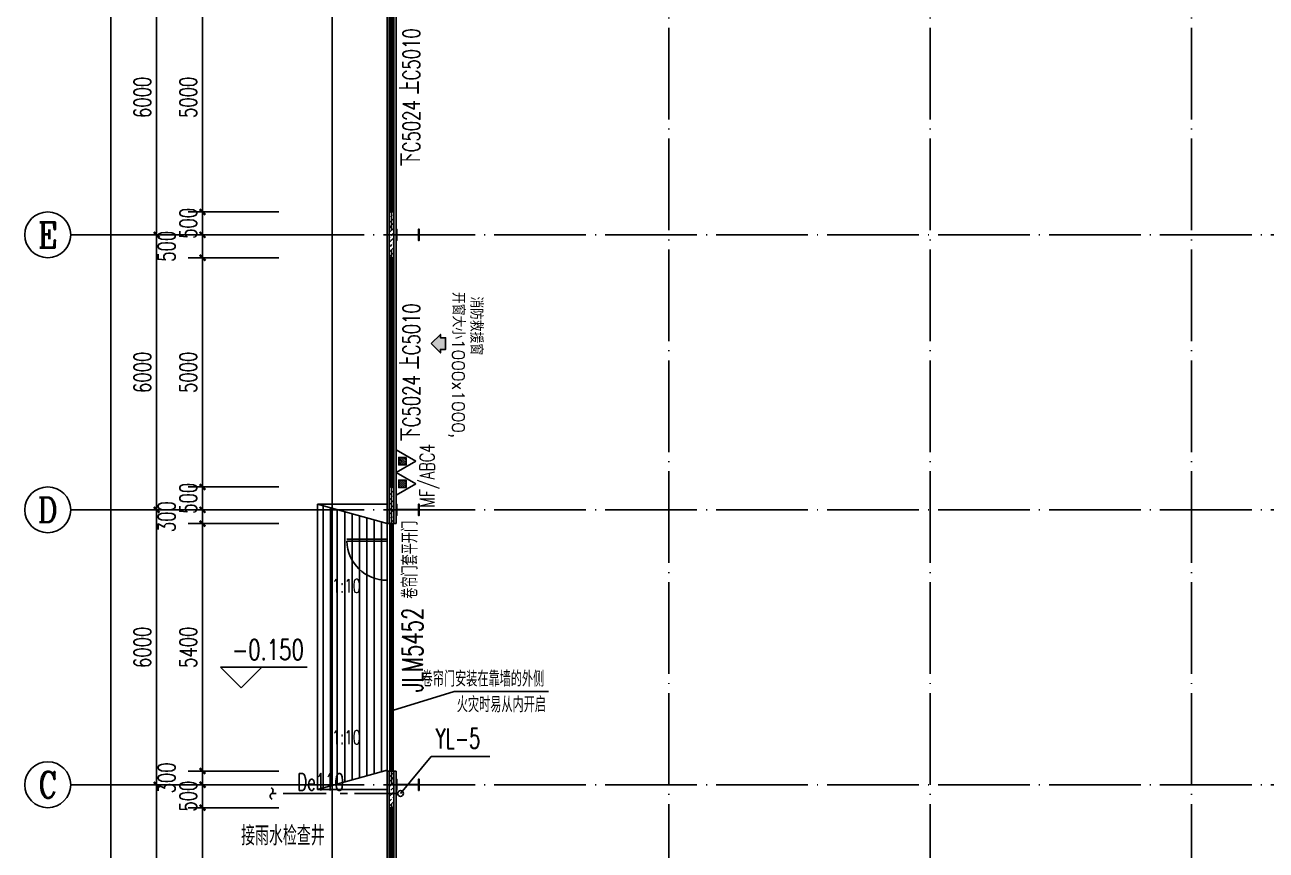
# Model space of a CAD drawing. Extents: x 7651907 to 8255021, y -2490714 to -1144618.
# Drawn here: x 7866595 to 7893671, y -2299368 to -2281358 of the extents above; entities that cross this region are included whole.
import ezdxf
from ezdxf.enums import TextEntityAlignment as Align

# ---------------------------------------------------------------- set-up
doc = ezdxf.new("R2010")
doc.units = 0
doc.header["$LTSCALE"] = 1000
for name, pattern in [('CENTER2', [1.125, 0.75, -0.125, 0.125, -0.125]), ('DASH', [0.35, 0.25, -0.1]), ('DOTE', [2.42, 2, -0.2, 0.02, -0.2])]:
    doc.linetypes.add(name, pattern=pattern)
doc.layers.get('0').update_dxf_attribs({"linetype": 'CONTINUOUS'})
doc.layers.get('Defpoints').update_dxf_attribs({"linetype": 'CONTINUOUS'})
for name, color, linetype in [('001-墙体', 30, 'CONTINUOUS'), ('AXIS', 3, 'CONTINUOUS'), ('AXIS_TEXT', 7, 'CONTINUOUS'), ('DIM_ELEV', 3, 'CONTINUOUS'), ('DIM_LEAD', 3, 'CONTINUOUS'), ('DIM_SYMB', 3, 'CONTINUOUS'), ('DIM_雨水', 3, 'CONTINUOUS'), ('DOTE', 8, 'DOTE'), ('EQUIP_灭火器', 7, 'CONTINUOUS'), ('EQUIP_雨水', 7, 'CONTINUOUS'), ('M_Prof', 2, 'CONTINUOUS'), ('PIPE-给水', 3, 'TG_J'), ('PIPE-雨水', 4, 'CENTER2'), ('PUB_HATCH', 8, 'CONTINUOUS'), ('PUB_TEXT', 7, 'CONTINUOUS'), ('STAIR', 2, 'CONTINUOUS'), ('TEXT_灭火器', 7, 'CONTINUOUS'), ('TEXT_雨水', 7, 'CONTINUOUS'), ('TWT_TEXT', 7, 'CONTINUOUS'), ('VPIPE-雨水', 4, 'TG_Y'), ('WINDOW', 4, 'CONTINUOUS'), ('WINDOW_TEXT', 7, 'CONTINUOUS'), ('墙线', 2, 'CONTINUOUS')]:
    doc.layers.add(name, color=color, linetype=linetype)
doc.styles.add('_TCH_AXIS', font='COMPLEX', dxfattribs={"bigfont": 'GBCBIG'})
doc.styles.add('_TCH_DIM', font='SIMPLEX', dxfattribs={"bigfont": 'GBCBIG'})
doc.styles.add('_TCH_DIM_T3', font='SIMPLEX', dxfattribs={"width": 0.705882, "bigfont": 'GBCBIG'})
doc.styles.add('_TCH_LABEL', font='COMPLEX', dxfattribs={"bigfont": 'GBCBIG'})
doc.styles.add('_TCH_WINDOW', font='SIMPLEX', dxfattribs={"height": 3.5, "bigfont": 'GBCBIG'})
doc.styles.add('_TWT_PIPEDN', font='SIMPLEX', dxfattribs={"width": 0.8, "height": 3, "bigfont": 'HZTXT'})
doc.styles.add('_TWT_SERIAL', font='COMPLEX', dxfattribs={"width": 0.8, "height": 3.5, "bigfont": 'HZTXT'})
doc.styles.add('COMPLEX', font='COMPLEX')
doc.styles.get("Standard").update_dxf_attribs({"font": 'txt.shx', "width": 0.7, "bigfont": 'TSSDCHN.shx'})
doc.styles.add('TG_LINETYPE', font='SIMPLEX', dxfattribs={"width": 0.8, "height": 3, "bigfont": 'HZTXT'})
doc.linetypes.add('TG_J', pattern='A,2,-0.3,["J",TG_LINETYPE,S=0.1,R=0,X=-0.23,Y=-0.15],0', length=2.3)
doc.linetypes.add('TG_Y', pattern='A,2,-0.3,["Y",TG_LINETYPE,S=0.1,R=0,X=-0.23,Y=-0.15],0', length=2.3)
doc.dimstyles.new('_TCH_ARCH&&125', dxfattribs={"dimtxt": 371.875, "dimasz": 125, "dimexe": 312.5, "dimexo": 375, "dimgap": 125, "dimtad": 1, "dimdec": 0, "dimzin": 0, "dimdsep": 46, "dimtxsty": '_TCH_DIM_T3', "dimblk": 'ARCHTICK', "dimcen": 0.09, "dimclrt": 7, "dimazin": 2, "dimtfac": 1, "dimtdec": 0, "dimtix": 1, "dimtmove": 2, "dimatfit": 3, "dimfxl": 0, "dimtolj": 1, "dimtzin": 0, "dimarcsym": 0})
pattern_1 = [(45, (0, 53.85), (-106.0660596, 106.0660596), []), (45, (52.16, 0), (-106.0660596, 106.0660596), [59.21055, -33.8346])]

# ---------------------------------------------------------------- blocks, each defined once
blk = doc.blocks.new('sgdgsgsg')
at = {"layer": 'M_Prof'}
for points in [[(7988146, -957026), (7988146, -957276), (7988158, -957276), (7988158, -957154), (7988634, -957154), (7988634, -957276), (7988646, -957276), (7988646, -957026), (7988634, -957026), (7988634, -957148), (7988158, -957148), (7988158, -957026)], [(7988146, -963026), (7988146, -963276), (7988158, -963276), (7988158, -963154), (7988634, -963154), (7988634, -963276), (7988646, -963276), (7988646, -963026), (7988634, -963026), (7988634, -963148), (7988158, -963148), (7988158, -963026)], [(7988146, -969026), (7988146, -969276), (7988158, -969276), (7988158, -969154), (7988634, -969154), (7988634, -969276), (7988646, -969276), (7988646, -969026), (7988634, -969026), (7988634, -969148), (7988158, -969148), (7988158, -969026)]]:
    blk.add_lwpolyline(points, close=True, dxfattribs=at)
blk = doc.blocks.new('5181895')
h = blk.add_hatch(color=13)
h.dxf.hatch_style = 1
h.paths.add_polyline_path([(-1101987, -147875), (-1102144, -148033), (-1102087, -148033), (-1102087, -148123), (-1101887, -148123), (-1101887, -148033), (-1101829, -148033)])
at = {"color": 13}
blk.add_lwpolyline([(-1101987, -147875), (-1102144, -148033), (-1102087, -148033), (-1102087, -148123), (-1101887, -148123), (-1101887, -148033), (-1101829, -148033), (-1101987, -147875)], close=True, dxfattribs=at)
blk = doc.blocks.new('_AXISO')
blk.add_circle((0, 0), 0.5)
at = {"layer": 'AXIS_TEXT', "style": 'COMPLEX', "width": 1.041667}
blk.add_attdef('A', text='', height=0.56, dxfattribs=at).set_placement((-0.25, -0.28), (0.25, -0.28), align=Align.FIT)
blk = doc.blocks.new('_ArchTick')
at = {"color": 0, "linetype": 'ByBlock', "const_width": 0.4}
blk.add_lwpolyline([(-0.5, -0.5), (0.5, 0.5)], dxfattribs=at)
blk = doc.blocks.new('*D412')
at = {"layer": 'AXIS', "color": 0, "lineweight": -2}
for p, q in [((8221576, -768442), (8217513, -768442)), ((8217826, -853642), (8217826, -768442)), ((8221576, -853642), (8217513, -853642))]:
    blk.add_line(p, q, dxfattribs=at)
at = {"layer": 'Defpoints', "color": 0}
for p in [(8217826, -768442), (8221951, -768442), (8221951, -853642)]:
    blk.add_point(p, dxfattribs=at)
at = {"layer": 'AXIS', "color": 0, "lineweight": -2, "xscale": 125, "yscale": 125, "zscale": 125}
for p, rotation in [((8217826, -768442), 90), ((8217826, -853642), 270)]:
    blk.add_blockref('_ArchTick', p, dxfattribs=dict(at, rotation=rotation))
at = {"layer": 'AXIS', "color": 7, "insert": (8217515, -811042), "char_height": 371.9, "attachment_point": 5, "rotation": 90, "style": '_TCH_DIM_T3'}
blk.add_mtext('\\A1;85200', dxfattribs=at)
blk = doc.blocks.new('*D414')
at = {"layer": 'AXIS', "color": 0, "lineweight": -2}
for p, q in [((8221576, -841042), (8218513, -841042)), ((8218826, -847042), (8218826, -841042)), ((8221576, -847042), (8218513, -847042))]:
    blk.add_line(p, q, dxfattribs=at)
at = {"layer": 'Defpoints', "color": 0}
for p in [(8218826, -841042), (8221951, -841042), (8221951, -847042)]:
    blk.add_point(p, dxfattribs=at)
at = {"layer": 'AXIS', "color": 0, "lineweight": -2, "xscale": 125, "yscale": 125, "zscale": 125}
for p, rotation in [((8218826, -841042), 90), ((8218826, -847042), 270)]:
    blk.add_blockref('_ArchTick', p, dxfattribs=dict(at, rotation=rotation))
at = {"layer": 'AXIS', "color": 7, "insert": (8218515, -844042), "char_height": 371.9, "attachment_point": 5, "rotation": 90, "style": '_TCH_DIM_T3'}
blk.add_mtext('\\A1;6000', dxfattribs=at)
blk = doc.blocks.new('*D415')
at = {"layer": 'AXIS', "color": 0, "lineweight": -2}
for p, q in [((8221576, -835042), (8218513, -835042)), ((8218826, -841042), (8218826, -835042)), ((8221576, -841042), (8218513, -841042))]:
    blk.add_line(p, q, dxfattribs=at)
at = {"layer": 'Defpoints', "color": 0}
for p in [(8218826, -835042), (8221951, -835042), (8221951, -841042)]:
    blk.add_point(p, dxfattribs=at)
at = {"layer": 'AXIS', "color": 0, "lineweight": -2, "xscale": 125, "yscale": 125, "zscale": 125}
for p, rotation in [((8218826, -835042), 90), ((8218826, -841042), 270)]:
    blk.add_blockref('_ArchTick', p, dxfattribs=dict(at, rotation=rotation))
at = {"layer": 'AXIS', "color": 7, "insert": (8218515, -838042), "char_height": 371.9, "attachment_point": 5, "rotation": 90, "style": '_TCH_DIM_T3'}
blk.add_mtext('\\A1;6000', dxfattribs=at)
blk = doc.blocks.new('*D416')
at = {"layer": 'AXIS', "color": 0, "lineweight": -2}
for p, q in [((8221576, -829042), (8218513, -829042)), ((8218826, -835042), (8218826, -829042)), ((8221576, -835042), (8218513, -835042))]:
    blk.add_line(p, q, dxfattribs=at)
at = {"layer": 'Defpoints', "color": 0}
for p in [(8218826, -829042), (8221951, -829042), (8221951, -835042)]:
    blk.add_point(p, dxfattribs=at)
at = {"layer": 'AXIS', "color": 0, "lineweight": -2, "xscale": 125, "yscale": 125, "zscale": 125}
for p, rotation in [((8218826, -829042), 90), ((8218826, -835042), 270)]:
    blk.add_blockref('_ArchTick', p, dxfattribs=dict(at, rotation=rotation))
at = {"layer": 'AXIS', "color": 7, "insert": (8218515, -832042), "char_height": 371.9, "attachment_point": 5, "rotation": 90, "style": '_TCH_DIM_T3'}
blk.add_mtext('\\A1;6000', dxfattribs=at)
blk = doc.blocks.new('*D417')
at = {"layer": 'AXIS', "color": 0, "lineweight": -2}
for p, q in [((8221576, -823042), (8218513, -823042)), ((8218826, -829042), (8218826, -823042)), ((8221576, -829042), (8218513, -829042))]:
    blk.add_line(p, q, dxfattribs=at)
at = {"layer": 'Defpoints', "color": 0}
for p in [(8218826, -823042), (8221951, -823042), (8221951, -829042)]:
    blk.add_point(p, dxfattribs=at)
at = {"layer": 'AXIS', "color": 0, "lineweight": -2, "xscale": 125, "yscale": 125, "zscale": 125}
for p, rotation in [((8218826, -823042), 90), ((8218826, -829042), 270)]:
    blk.add_blockref('_ArchTick', p, dxfattribs=dict(at, rotation=rotation))
at = {"layer": 'AXIS', "color": 7, "insert": (8218515, -826042), "char_height": 371.9, "attachment_point": 5, "rotation": 90, "style": '_TCH_DIM_T3'}
blk.add_mtext('\\A1;6000', dxfattribs=at)
blk = doc.blocks.new('$DorLib2D$00000213')
at = {"color": 0, "linetype": 'DASH', "const_width": 0.02}
blk.add_lwpolyline([(0.5, 0), (-0.5, 0)], dxfattribs=at)
blk = doc.blocks.new('$TCHSYS$WIN2D')
for p, q in [((-0.5, 0.5), (0.5, 0.5)), ((-0.5, 0.5), (-0.5, -0.5)), ((0.5, 0.5), (0.5, -0.5)), ((0.5, 0.1667), (-0.5, 0.1667)), ((0.5, -0.1667), (-0.5, -0.1667)), ((-0.5, -0.5), (0.5, -0.5))]:
    blk.add_line(p, q)
blk = doc.blocks.new('*D526')
at = {"layer": 'AXIS', "color": 0, "lineweight": -2}
for p, q in [((8221490, -823542), (8219513, -823542)), ((8219826, -828542), (8219826, -823542)), ((8221490, -828542), (8219513, -828542))]:
    blk.add_line(p, q, dxfattribs=at)
at = {"layer": 'Defpoints', "color": 0}
for p in [(8219826, -823542), (8221865, -823542), (8221865, -828542)]:
    blk.add_point(p, dxfattribs=at)
at = {"layer": 'AXIS', "color": 0, "lineweight": -2, "xscale": 125, "yscale": 125, "zscale": 125}
for p, rotation in [((8219826, -823542), 90), ((8219826, -828542), 270)]:
    blk.add_blockref('_ArchTick', p, dxfattribs=dict(at, rotation=rotation))
at = {"layer": 'AXIS', "color": 7, "insert": (8219515, -826042), "char_height": 371.9, "attachment_point": 5, "rotation": 90, "style": '_TCH_DIM_T3'}
blk.add_mtext('\\A1;5000', dxfattribs=at)
blk = doc.blocks.new('*D527')
at = {"layer": 'AXIS', "color": 0, "lineweight": -2}
for p, q in [((8219826, -828542), (8219826, -828417)), ((8221490, -828542), (8219513, -828542)), ((8219826, -829042), (8219826, -828542)), ((8221490, -829042), (8219513, -829042)), ((8219826, -829042), (8219826, -829167))]:
    blk.add_line(p, q, dxfattribs=at)
at = {"layer": 'Defpoints', "color": 0}
for p in [(8219826, -828542), (8221865, -828542), (8221865, -829042)]:
    blk.add_point(p, dxfattribs=at)
at = {"layer": 'AXIS', "color": 0, "lineweight": -2, "xscale": 125, "yscale": 125, "zscale": 125}
for p, rotation in [((8219826, -828542), 270), ((8219826, -829042), 90)]:
    blk.add_blockref('_ArchTick', p, dxfattribs=dict(at, rotation=rotation))
at = {"layer": 'AXIS', "color": 7, "insert": (8219515, -828792), "char_height": 371.9, "attachment_point": 5, "rotation": 90, "style": '_TCH_DIM_T3'}
blk.add_mtext('\\A1;500', dxfattribs=at)
blk = doc.blocks.new('*D528')
at = {"layer": 'AXIS', "color": 0, "lineweight": -2}
for p, q in [((8221490, -829042), (8219513, -829042)), ((8219826, -829542), (8219826, -829042)), ((8221490, -829542), (8219513, -829542))]:
    blk.add_line(p, q, dxfattribs=at)
at = {"layer": 'Defpoints', "color": 0}
for p in [(8219826, -829042), (8221865, -829042), (8221865, -829542)]:
    blk.add_point(p, dxfattribs=at)
at = {"layer": 'AXIS', "color": 0, "lineweight": -2, "xscale": 125, "yscale": 125, "zscale": 125}
for p, rotation in [((8219826, -829042), 90), ((8219826, -829542), 270)]:
    blk.add_blockref('_ArchTick', p, dxfattribs=dict(at, rotation=rotation))
at = {"layer": 'AXIS', "color": 7, "insert": (8219044, -829292), "char_height": 371.9, "attachment_point": 5, "rotation": 90, "style": '_TCH_DIM_T3'}
blk.add_mtext('\\A1;500', dxfattribs=at)
blk = doc.blocks.new('*D529')
at = {"layer": 'AXIS', "color": 0, "lineweight": -2}
for p, q in [((8221490, -829542), (8219513, -829542)), ((8219826, -834542), (8219826, -829542)), ((8221490, -834542), (8219513, -834542))]:
    blk.add_line(p, q, dxfattribs=at)
at = {"layer": 'Defpoints', "color": 0}
for p in [(8219826, -829542), (8221865, -829542), (8221865, -834542)]:
    blk.add_point(p, dxfattribs=at)
at = {"layer": 'AXIS', "color": 0, "lineweight": -2, "xscale": 125, "yscale": 125, "zscale": 125}
for p, rotation in [((8219826, -829542), 90), ((8219826, -834542), 270)]:
    blk.add_blockref('_ArchTick', p, dxfattribs=dict(at, rotation=rotation))
at = {"layer": 'AXIS', "color": 7, "insert": (8219515, -832042), "char_height": 371.9, "attachment_point": 5, "rotation": 90, "style": '_TCH_DIM_T3'}
blk.add_mtext('\\A1;5000', dxfattribs=at)
blk = doc.blocks.new('*D530')
at = {"layer": 'AXIS', "color": 0, "lineweight": -2}
for p, q in [((8219826, -834542), (8219826, -834417)), ((8221490, -834542), (8219513, -834542)), ((8219826, -835042), (8219826, -834542)), ((8221490, -835042), (8219513, -835042)), ((8219826, -835042), (8219826, -835167))]:
    blk.add_line(p, q, dxfattribs=at)
at = {"layer": 'Defpoints', "color": 0}
for p in [(8219826, -834542), (8221865, -834542), (8221865, -835042)]:
    blk.add_point(p, dxfattribs=at)
at = {"layer": 'AXIS', "color": 0, "lineweight": -2, "xscale": 125, "yscale": 125, "zscale": 125}
for p, rotation in [((8219826, -834542), 270), ((8219826, -835042), 90)]:
    blk.add_blockref('_ArchTick', p, dxfattribs=dict(at, rotation=rotation))
at = {"layer": 'AXIS', "color": 7, "insert": (8219515, -834792), "char_height": 371.9, "attachment_point": 5, "rotation": 90, "style": '_TCH_DIM_T3'}
blk.add_mtext('\\A1;500', dxfattribs=at)
blk = doc.blocks.new('*D531')
at = {"layer": 'AXIS', "color": 0, "lineweight": -2}
for p, q in [((8221490, -835042), (8219513, -835042)), ((8219826, -835342), (8219826, -835042)), ((8221490, -835342), (8219513, -835342))]:
    blk.add_line(p, q, dxfattribs=at)
at = {"layer": 'Defpoints', "color": 0}
for p in [(8219826, -835042), (8221865, -835042), (8221865, -835342)]:
    blk.add_point(p, dxfattribs=at)
at = {"layer": 'AXIS', "color": 0, "lineweight": -2, "xscale": 125, "yscale": 125, "zscale": 125}
for p, rotation in [((8219826, -835042), 90), ((8219826, -835342), 270)]:
    blk.add_blockref('_ArchTick', p, dxfattribs=dict(at, rotation=rotation))
at = {"layer": 'AXIS', "color": 7, "insert": (8219044, -835192), "char_height": 371.9, "attachment_point": 5, "rotation": 90, "style": '_TCH_DIM_T3'}
blk.add_mtext('\\A1;300', dxfattribs=at)
blk = doc.blocks.new('*D532')
at = {"layer": 'AXIS', "color": 0, "lineweight": -2}
for p, q in [((8221490, -835342), (8219513, -835342)), ((8219826, -840742), (8219826, -835342)), ((8221490, -840742), (8219513, -840742))]:
    blk.add_line(p, q, dxfattribs=at)
at = {"layer": 'Defpoints', "color": 0}
for p in [(8219826, -835342), (8221865, -835342), (8221865, -840742)]:
    blk.add_point(p, dxfattribs=at)
at = {"layer": 'AXIS', "color": 0, "lineweight": -2, "xscale": 125, "yscale": 125, "zscale": 125}
for p, rotation in [((8219826, -835342), 90), ((8219826, -840742), 270)]:
    blk.add_blockref('_ArchTick', p, dxfattribs=dict(at, rotation=rotation))
at = {"layer": 'AXIS', "color": 7, "insert": (8219515, -838042), "char_height": 371.9, "attachment_point": 5, "rotation": 90, "style": '_TCH_DIM_T3'}
blk.add_mtext('\\A1;5400', dxfattribs=at)
blk = doc.blocks.new('*D533')
at = {"layer": 'AXIS', "color": 0, "lineweight": -2}
for p, q in [((8221490, -840742), (8219513, -840742)), ((8219826, -841042), (8219826, -840742)), ((8221490, -841042), (8219513, -841042))]:
    blk.add_line(p, q, dxfattribs=at)
at = {"layer": 'Defpoints', "color": 0}
for p in [(8219826, -840742), (8221865, -840742), (8221865, -841042)]:
    blk.add_point(p, dxfattribs=at)
at = {"layer": 'AXIS', "color": 0, "lineweight": -2, "xscale": 125, "yscale": 125, "zscale": 125}
for p, rotation in [((8219826, -840742), 90), ((8219826, -841042), 270)]:
    blk.add_blockref('_ArchTick', p, dxfattribs=dict(at, rotation=rotation))
at = {"layer": 'AXIS', "color": 7, "insert": (8219044, -840892), "char_height": 371.9, "attachment_point": 5, "rotation": 90, "style": '_TCH_DIM_T3'}
blk.add_mtext('\\A1;300', dxfattribs=at)
blk = doc.blocks.new('*D534')
at = {"layer": 'AXIS', "color": 0, "lineweight": -2}
for p, q in [((8219826, -841042), (8219826, -840917)), ((8221490, -841042), (8219513, -841042)), ((8219826, -841542), (8219826, -841042)), ((8221490, -841542), (8219513, -841542)), ((8219826, -841542), (8219826, -841667))]:
    blk.add_line(p, q, dxfattribs=at)
at = {"layer": 'Defpoints', "color": 0}
for p in [(8219826, -841042), (8221865, -841042), (8221865, -841542)]:
    blk.add_point(p, dxfattribs=at)
at = {"layer": 'AXIS', "color": 0, "lineweight": -2, "xscale": 125, "yscale": 125, "zscale": 125}
for p, rotation in [((8219826, -841042), 270), ((8219826, -841542), 90)]:
    blk.add_blockref('_ArchTick', p, dxfattribs=dict(at, rotation=rotation))
at = {"layer": 'AXIS', "color": 7, "insert": (8219515, -841292), "char_height": 371.9, "attachment_point": 5, "rotation": 90, "style": '_TCH_DIM_T3'}
blk.add_mtext('\\A1;500', dxfattribs=at)
blk = doc.blocks.new('*D535')
at = {"layer": 'AXIS', "color": 0, "lineweight": -2}
for p, q in [((8221490, -841542), (8219513, -841542)), ((8219826, -846542), (8219826, -841542)), ((8221490, -846542), (8219513, -846542))]:
    blk.add_line(p, q, dxfattribs=at)
at = {"layer": 'Defpoints', "color": 0}
for p in [(8219826, -841542), (8221865, -841542), (8221865, -846542)]:
    blk.add_point(p, dxfattribs=at)
at = {"layer": 'AXIS', "color": 0, "lineweight": -2, "xscale": 125, "yscale": 125, "zscale": 125}
for p, rotation in [((8219826, -841542), 90), ((8219826, -846542), 270)]:
    blk.add_blockref('_ArchTick', p, dxfattribs=dict(at, rotation=rotation))
at = {"layer": 'AXIS', "color": 7, "insert": (8219515, -844042), "char_height": 371.9, "attachment_point": 5, "rotation": 90, "style": '_TCH_DIM_T3'}
blk.add_mtext('\\A1;5000', dxfattribs=at)
blk = doc.blocks.new('$TwtSys$00000132')
at = {"elevation": 0}
blk.add_lwpolyline([(7, -101, -0.575183), (0, 0, 0.604745), (-11, 101, 16.924828)], format="xyb", dxfattribs=at)
blk = doc.blocks.new('$TwtSys$00000546')
h = blk.add_hatch()
h.set_pattern_fill('ANSI31', color=256, scale=200, style=0)
h.set_pattern_definition([(45, (-38543.802, -6670.83), (-17.67767, 17.67767), [])])
h.paths.add_polyline_path([(-65, 174), (65, 174), (65, 44), (-65, 44)])
for points in [[(0, 344), (-198, 0), (198, 0)], [(-65, 174), (65, 174), (65, 44), (-65, 44)]]:
    blk.add_lwpolyline(points, close=True)
blk = doc.blocks.new('dadasdd65asdasd5ad41a5d5ad')
at = {"layer": 'PUB_HATCH'}
h = blk.add_hatch(dxfattribs=at)
h.set_pattern_fill('天然石材', color=256, scale=30, style=0)
h.set_pattern_definition(pattern_1)
h.paths.add_polyline_path([(8224000.6, -829541.6), (8224000.6, -828541.6), (8223900.6, -828541.6), (8223900.6, -829541.6)])
h = blk.add_hatch(dxfattribs=at)
h.set_pattern_fill('天然石材', color=256, scale=30, style=0)
h.set_pattern_definition(pattern_1)
h.paths.add_polyline_path([(8224000.6, -835341.7), (8224000.6, -834541.6), (8223900.6, -834541.6), (8223900.6, -835341.7)])
h = blk.add_hatch(dxfattribs=at)
h.set_pattern_fill('天然石材', color=256, scale=30, style=0)
h.set_pattern_definition(pattern_1)
h.paths.add_polyline_path([(8224000.6, -841541.6), (8224000.6, -840741.6), (8223900.6, -840741.6), (8223900.6, -841541.6)])
at = {"layer": '001-墙体', "color": 0}
for p, q in [((8224000.6, -828541.6), (8223900.6, -828541.6)), ((8223900.6, -828541.6), (8223900.6, -829541.6)), ((8224000.6, -829541.6), (8224000.6, -828541.6)), ((8223900.6, -829541.6), (8224000.6, -829541.6)), ((8224000.6, -834541.6), (8223900.6, -834541.6)), ((8223900.6, -834541.6), (8223900.6, -835341.7)), ((8224000.6, -835341.7), (8224000.6, -834541.6)), ((8223850.6, -835341.7), (8224050.6, -835341.7)), ((8223900.6, -835341.7), (8224000.6, -835341.7)), ((8224000.6, -840741.6), (8223900.6, -840741.6)), ((8223900.6, -840741.6), (8223900.6, -841541.6)), ((8224000.6, -841541.6), (8224000.6, -840741.6)), ((8223900.6, -841541.6), (8224000.6, -841541.6))]:
    blk.add_line(p, q, dxfattribs=at)
blk.add_lwpolyline([(8223850.6, -768341.6), (8294050.6, -768341.6), (8294050.6, -853741.6), (8223850.6, -853741.6)], close=True, dxfattribs=at)
for points in [[(8224050.6, -835341.7), (8224050.6, -786741.6)], [(8223850.6, -835341.7), (8224050.6, -835341.7)], [(8223850.6, -840741.6), (8224050.6, -840741.6)], [(8236000.6, -853541.6), (8224050.6, -853541.6), (8224050.6, -840741.6)]]:
    blk.add_lwpolyline(points, dxfattribs=at)
at = {"layer": 'AXIS', "color": 0}
for p, q in [((8221950.6, -829041.6), (8216950.6, -829041.6)), ((8221950.6, -835041.6), (8216950.6, -835041.6)), ((8221950.6, -841041.6), (8216950.6, -841041.6))]:
    blk.add_line(p, q, dxfattribs=at)
at = {"layer": 'DIM_ELEV', "color": 0}
for p, q in [((8220671.3, -838926), (8220221.3, -838476)), ((8220221.3, -838476), (8222106.5, -838476)), ((8220671.3, -838926), (8221121.3, -838476))]:
    blk.add_line(p, q, dxfattribs=at)
at = {"layer": 'DIM_LEAD', "color": 0}
for p, q in [((8223966.6, -839424.1), (8225316.2, -839004.4)), ((8225316.2, -839004.4), (8227373.5, -839004.4))]:
    blk.add_line(p, q, dxfattribs=at)
at = {"layer": 'DIM_LEAD', "color": 0, "const_width": 40}
blk.add_lwpolyline([(8223947.5, -839430.1, 1), (8223985.7, -839418.2, 1)], format="xyb", close=True, dxfattribs=at)
at = {"layer": 'DIM_SYMB', "color": 0}
for points in [[(8223548.9, -836954.7, 0, 0, 0), (8222636.6, -836954.7, 80, 0, 0), (8222336.6, -836954.7, 0, 0, 0)], [(8223548.9, -840258.5, 0, 0, 0), (8222636.6, -840258.5, 80, 0, 0), (8222336.6, -840258.5, 0, 0, 0)]]:
    blk.add_lwpolyline(points, format="xyseb", dxfattribs=at)
at = {"layer": 'DOTE', "color": 0}
for p, q in [((8223950.6, -766441.6), (8223950.6, -855641.6)), ((8230000.6, -766441.6), (8230000.6, -855641.6)), ((8235700.6, -766441.6), (8235700.6, -855641.6)), ((8241400.6, -766441.6), (8241400.6, -855641.6)), ((8295950.6, -829041.6), (8221950.6, -829041.6)), ((8295950.6, -835041.6), (8221950.6, -835041.6)), ((8295950.6, -841041.6), (8221950.6, -841041.6))]:
    blk.add_line(p, q, dxfattribs=at)
at = {"layer": 'STAIR', "color": 0}
for p, q in [((8222457.2, -841108.2), (8222457.2, -834954.6)), ((8222616, -841064.2), (8222616, -834997.5)), ((8222760.4, -841024.1), (8222760.4, -835036.6)), ((8222933.1, -840976.2), (8222933.1, -835079.5)), ((8223091.9, -840932.1), (8223091.9, -835122.4)), ((8223250.6, -840888.1), (8223250.6, -835165.3)), ((8223409.4, -840844), (8223409.4, -835208.3)), ((8223568.1, -840800), (8223568.1, -835251.2)), ((8223726.9, -840756), (8223726.9, -835294.1))]:
    blk.add_line(p, q, dxfattribs=at)
at = {"layer": 'WINDOW', "color": 0, "extrusion": (0, 0, -1)}
for p, q in [((8223850.6, -835680.4), (8222973.1, -835680.4)), ((8223850.6, -835725.4), (8222973.1, -835725.4))]:
    blk.add_line(p, q, dxfattribs=at)
blk.add_arc((-8223850.6, -835702.9), 877.5, 270, 358.53072, dxfattribs=at)
at = {"layer": '墙线', "color": 0, "ltscale": 100}
for p, q in [((8222336.6, -834922), (8223850.6, -835342)), ((8223850.6, -834922), (8223850.6, -841341.6)), ((8222336.6, -841141.6), (8223850.6, -840721.6))]:
    blk.add_line(p, q, dxfattribs=at)
blk.add_lwpolyline([(8223850.6, -841141.6), (8222336.6, -841141.6), (8222336.6, -834922), (8223850.6, -834922)], dxfattribs=at)
at = {"color": 8}
blk.add_blockref('sgdgsgsg', (235904.8, 128109.4), dxfattribs=at)
at = {"color": 8, "xscale": -1.279999999998836, "yscale": 1.279999999998836, "zscale": 1.279999999998836, "rotation": 90}
blk.add_blockref('5181895', (8035531.9, -2241958.7), dxfattribs=at)
at = {"layer": 'AXIS', "color": 0}
ref = blk.add_blockref('_AXISO', (8216450.6, -829041.6), dxfattribs=dict(at, xscale=1000, yscale=1000, zscale=1000))
ref.add_attrib('A', 'E', dxfattribs={"layer": 'AXIS_TEXT', "color": 0, "ltscale": 100, "height": 556.8, "style": '_TCH_AXIS'}).set_placement((8216238.5, -829320), (8216662.8, -829320), align=Align.FIT)
ref = blk.add_blockref('_AXISO', (8216450.6, -835041.6), dxfattribs=dict(at, xscale=1000, yscale=1000, zscale=1000))
ref.add_attrib('A', 'D', dxfattribs={"layer": 'AXIS_TEXT', "color": 0, "ltscale": 100, "height": 544.1, "style": '_TCH_AXIS'}).set_placement((8216230.4, -835313.7), (8216670.9, -835313.7), align=Align.FIT)
ref = blk.add_blockref('_AXISO', (8216450.6, -841041.6), dxfattribs=dict(at, xscale=1000, yscale=1000, zscale=1000))
ref.add_attrib('A', 'C', dxfattribs={"layer": 'AXIS_TEXT', "color": 0, "ltscale": 100, "height": 569.6, "style": '_TCH_AXIS'}).set_placement((8216247.2, -841326.4), (8216654.1, -841326.4), align=Align.FIT)
at = {"layer": 'WINDOW', "xscale": -5000, "yscale": 100, "zscale": -5000, "rotation": 90}
for p in [(8223950.6, -826041.6), (8223950.6, -832041.6), (8223950.6, -844041.6)]:
    blk.add_blockref('$TCHSYS$WIN2D', p, dxfattribs=at)
at = {"layer": 'WINDOW'}
ref = blk.add_blockref('$DorLib2D$00000213', (8223950.6, -838041.7), dxfattribs=dict(at, xscale=5399.915099699516, yscale=5399.915099699516, zscale=5399.915099699516, rotation=90))
ref.add_attrib('A', 'JLM5452', (8224629.9, -839024.2), dxfattribs={"layer": 'WINDOW_TEXT', "ltscale": 100, "height": 446.25, "rotation": 90, "style": '_TCH_WINDOW', "width": 0.705882})
at = {"layer": 'PUB_TEXT', "color": 0}
for s, height, p in [('开窗大小1000x1000,', 270.071, (8225273.3, -830288.9)), ('消防救援窗', 270.07, (8225666.3, -830384.4))]:
    blk.add_text(s, height=height, rotation=270, dxfattribs=at).set_placement(p)
at = {"layer": 'PUB_TEXT', "color": 0, "style": '_TCH_LABEL', "width": 0.705882}
for p in [(8222647.8, -836849.7), (8222647.8, -840153.5)]:
    blk.add_text('1:10', height=297.5, rotation=0, dxfattribs=at).set_placement(p)
at = {"layer": 'PUB_TEXT', "color": 0, "style": '_TCH_DIM', "width": 0.705882}
blk.add_text('-0.150', height=446.25, dxfattribs=at).set_placement((8220471.5, -838318.5))
at = {"layer": 'PUB_TEXT', "style": '_TCH_DIM'}
for s, height, p in [('卷帘门安装在靠墙的外侧', 337.589, (8224606.3, -838899.4)), ('火灾时易从内开启', 337.59, (8225373.3, -839459.4))]:
    blk.add_text(s, height=height, dxfattribs=at).set_placement(p)
at = {"layer": 'WINDOW_TEXT', "style": '_TCH_WINDOW', "width": 0.705882}
for s, p in [('C5010', (8224569.3, -825672)), ('C5024', (8224569.3, -827241.6)), ('C5010', (8224569.3, -831672)), ('C5024', (8224569.3, -833241.6))]:
    blk.add_text(s, height=371.88, rotation=90, dxfattribs=at).set_placement(p)
at = {"layer": 'WINDOW_TEXT', "style": '_TCH_WINDOW'}
for s, p in [('上', (8224569.3, -825979.1)), ('下', (8224569.3, -827548.8)), ('上', (8224569.3, -831979.1)), ('下', (8224569.3, -833548.8))]:
    blk.add_text(s, height=422, rotation=90, dxfattribs=at).set_placement(p)
at = {"layer": 'WINDOW_TEXT', "color": 0, "style": '_TCH_WINDOW'}
blk.add_text('卷帘门套平开门', height=337.59, rotation=90, dxfattribs=at).set_placement((8224517.1, -836984.2))
at = {"layer": 'AXIS', "color": 0}
for p1, p2, distance, picture, middle in [((8221950.6, -853641.6), (8221950.6, -768441.6), 4125, '*D412', (8217514.7, -811041.6)), ((8221950.6, -829041.6), (8221950.6, -823041.6), 3125, '*D417', (8218514.7, -826041.6)), ((8221864.9, -828541.6), (8221864.9, -823541.6), 2039.2, '*D526', (8219514.7, -826041.6)), ((8221864.9, -829041.6), (8221864.9, -828541.6), 2039.2, '*D527', (8219514.7, -828791.6)), ((8221950.6, -835041.6), (8221950.6, -829041.6), 3125, '*D416', (8218514.7, -832041.6)), ((8221864.9, -834541.6), (8221864.9, -829541.6), 2039.2, '*D529', (8219514.7, -832041.6)), ((8221864.9, -835041.6), (8221864.9, -834541.6), 2039.2, '*D530', (8219514.7, -834791.6)), ((8221950.6, -841041.6), (8221950.6, -835041.6), 3125, '*D415', (8218514.7, -838041.6)), ((8221864.9, -840741.6), (8221864.9, -835341.7), 2039.2, '*D532', (8219514.7, -838041.7)), ((8221950.6, -847041.6), (8221950.6, -841041.6), 3125, '*D414', (8218514.7, -844041.6)), ((8221864.9, -841541.6), (8221864.9, -841041.6), 2039.2, '*D534', (8219514.7, -841291.6)), ((8221864.9, -846541.6), (8221864.9, -841541.6), 2039.2, '*D535', (8219514.7, -844041.6))]:
    dim = blk.add_aligned_dim(p1=p1, p2=p2, distance=distance, dimstyle='_TCH_ARCH&&125', dxfattribs=at)
    dim.commit()
    dim.dimension.update_dxf_attribs({"geometry": picture, "text_midpoint": middle})
for base, p1, p2, picture, middle in [((8219825.6, -829041.6), (8221864.9, -829541.6), (8221864.9, -829041.6), '*D528', (8219044.4, -829291.6)), ((8219825.6, -835041.6), (8221864.9, -835341.7), (8221864.9, -835041.6), '*D531', (8219044.4, -835191.7)), ((8219825.6, -840741.6), (8221864.9, -841041.6), (8221864.9, -840741.6), '*D533', (8219044.4, -840891.6))]:
    dim = blk.add_linear_dim(base=base, p1=p1, p2=p2, angle=90, dimstyle='_TCH_ARCH&&125', dxfattribs=at)
    dim.commit()
    dim.dimension.update_dxf_attribs({"geometry": picture, "text_midpoint": middle, "dimtype": 161})

msp = doc.modelspace()

# ---------------------------------------------------------------- linework, layer by layer
at = {"layer": 'DIM_雨水'}
for p, q in [((7874788.9, -2298130.7), (7875457.2, -2297321.8)), ((7875457.2, -2297321.8), (7876739.9, -2297321.8))]:
    msp.add_line(p, q, dxfattribs=at)
at = {"layer": 'PIPE-给水', "ltscale": 1.25}
msp.add_line((7873295.3, -2311840.7), (7873295.3, -2279216.1), dxfattribs=at)
at = {"layer": 'PIPE-雨水', "ltscale": 1.25}
for p, q in [((7873170.3, -2298130.7), (7871977.4, -2298130.7)), ((7874726.4, -2298130.7), (7873420.3, -2298130.7))]:
    msp.add_line(p, q, dxfattribs=at)
at = {"layer": 'VPIPE-雨水'}
msp.add_circle((7874788.9, -2298130.7), 62.5, dxfattribs=at)

# ---------------------------------------------------------------- block references
at = {"color": 8}
msp.add_blockref('dadasdd65asdasd5ad41a5d5ad', (-349355.4, -1456899), dxfattribs=at)
at = {"layer": 'EQUIP_灭火器', "xscale": 1.25, "yscale": 1.25, "zscale": 1.25, "rotation": 270}
for p in [(7874695.3, -2290879.1), (7874695.3, -2291375.1)]:
    msp.add_blockref('$TwtSys$00000546', p, dxfattribs=at)
at = {"layer": 'EQUIP_雨水', "xscale": 1.25, "yscale": 1.25, "zscale": 1.25, "rotation": 180}
msp.add_blockref('$TwtSys$00000132', (7871977.4, -2298130.7), dxfattribs=at)

# ---------------------------------------------------------------- texts
at = {"layer": 'TEXT_灭火器', "style": '_TCH_DIM', "width": 0.705882}
msp.add_text('MF/ABC4', height=318.75, rotation=90, dxfattribs=at).set_placement((7875529.4, -2291893.2))
at = {"layer": 'TEXT_雨水', "style": '_TWT_PIPEDN', "width": 0.64}
msp.add_text('De110', height=375, dxfattribs=at).set_placement((7872538.1, -2298068.2))
at = {"layer": 'TWT_TEXT', "style": '_TWT_SERIAL', "width": 0.64}
msp.add_text('YL-5', height=437.5, dxfattribs=at).set_placement((7875555.3, -2297146.8))
at = {"layer": 'TWT_TEXT', "style": '_TCH_DIM'}
msp.add_text('接雨水检查井', height=421.99, dxfattribs=at).set_placement((7871313.3, -2299262.8))

doc.saveas('drawing.dxf')
